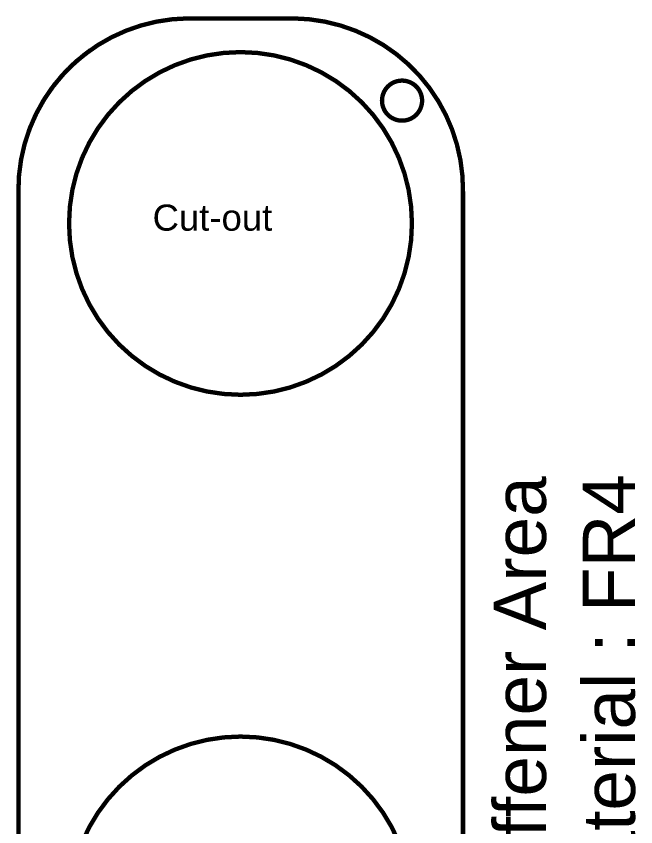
# Model space of a CAD drawing. Header units: inches. Extents: x -17 to 349, y -40 to 215.
# Drawn here: x 109.75 to 127.82, y 5.71 to 29.37 of the extents above; entities that cross this region are included whole.
import ezdxf

# ---------------------------------------------------------------- set-up
doc = ezdxf.new("R2010")
doc.units = ezdxf.units.IN
doc.layers.add('Fabrication', color=76, linetype='Continuous')
doc.styles.add('Arial', font='', dxfattribs={"height": 0.2})
doc.styles.get('Arial').set_extended_font_data('Arial')

msp = doc.modelspace()

# ---------------------------------------------------------------- linework, layer by layer
at = {"layer": 'Fabrication', "const_width": 0.127}
for points in [[(109.814, 24.246, -0.414214), (114.757, 29.302)], [(117.837, 29.302, -0.414214), (122.78, 24.246)], [(109.814, 24.246, -0.244175), (111.892, 28.36)]]:
    msp.add_lwpolyline(points, format="xyb", dxfattribs=at)
for points in [[(114.757, 29.302), (117.837, 29.302)], [(109.814, -17.635), (109.814, 24.246)], [(122.78, 24.246), (122.78, -17.635)]]:
    msp.add_lwpolyline(points, dxfattribs=at)
at = {"layer": 'Fabrication'}
for points, const_width in [([(114.726, 29.302, 1), (114.789, 29.302, 1)], 0.0635), ([(114.726, 29.302, 1), (114.789, 29.302, 1)], 0.0635), ([(117.805, 29.302, 1), (117.869, 29.302, 1)], 0.0635), ([(117.805, 29.302, 1), (117.869, 29.302, 1)], 0.0635), ([(111.86, 28.36, 1), (111.924, 28.36, 1)], 0.0635), ([(121.291, 23.318, 1), (111.291, 23.318, 1)], 0.127), ([(121.587, 26.902, 1), (120.418, 26.902, 1)], 0.127), ([(120.386, 26.902, 1), (120.45, 26.902, 1)], 0.0635), ([(121.555, 26.902, 1), (121.618, 26.902, 1)], 0.0635), ([(109.782, 24.246, 1), (109.846, 24.246, 1)], 0.0635), ([(109.782, 24.246, 1), (109.846, 24.246, 1)], 0.0635), ([(109.782, 24.246, 1), (109.846, 24.246, 1)], 0.0635), ([(122.749, 24.246, 1), (122.812, 24.246, 1)], 0.0635), ([(122.749, 24.246, 1), (122.812, 24.246, 1)], 0.0635), ([(111.259, 23.318, 1), (111.323, 23.318, 1)], 0.0635), ([(121.259, 23.318, 1), (121.323, 23.318, 1)], 0.0635), ([(121.291, 3.344, 1), (111.291, 3.344, 1)], 0.127)]:
    msp.add_lwpolyline(points, format="xyb", close=True, dxfattribs=dict(at, const_width=const_width))

# ---------------------------------------------------------------- texts
at = {"layer": 'Fabrication', "style": 'Arial'}
msp.add_text('Cut-out', height=0.762, dxfattribs=at).set_placement((113.727, 23.107))
for s, p in [('Stiffener Area', (125.202, 2.924)), ('Material : FR4', (127.798, 2.634))]:
    msp.add_text(s, height=1.524, rotation=90, dxfattribs=at).set_placement(p)

doc.saveas('drawing.dxf')
